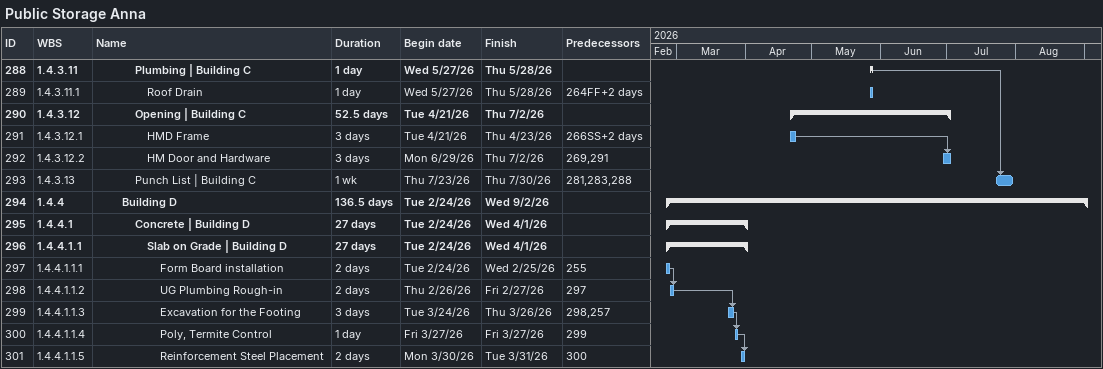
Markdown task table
Public Storage Anna

| ID | WBS | Task | Duration | Start | Finish | Predecessors |
|---|---|---|---|---|---|---|
| 288 | 1.4.3.11 | **Plumbing \| Building C** | 1d | 2026-05-27 | 2026-05-28 |  |
| 289 | 1.4.3.11.1 | Roof Drain | 1d | 2026-05-27 | 2026-05-28 | 264FF+2d |
| 290 | 1.4.3.12 | **Opening \| Building C** | 52.5d | 2026-04-21 | 2026-07-02 |  |
| 291 | 1.4.3.12.1 | HMD Frame | 3d | 2026-04-21 | 2026-04-23 | 266SS+2d |
| 292 | 1.4.3.12.2 | HM Door and Hardware | 3d | 2026-06-29 | 2026-07-02 | 269, 291 |
| 293 | 1.4.3.13 | Punch List \| Building C | 1w | 2026-07-23 | 2026-07-30 | 281, 283, 288 |
| 294 | 1.4.4 | **Building D** | 136.5d | 2026-02-24 | 2026-09-02 |  |
| 295 | 1.4.4.1 | **Concrete \| Building D** | 27d | 2026-02-24 | 2026-04-01 |  |
| 296 | 1.4.4.1.1 | **Slab on Grade \| Building D** | 27d | 2026-02-24 | 2026-04-01 |  |
| 297 | 1.4.4.1.1.1 | Form Board installation | 2d | 2026-02-24 | 2026-02-25 | 255 |
| 298 | 1.4.4.1.1.2 | UG Plumbing Rough-in | 2d | 2026-02-26 | 2026-02-27 | 297 |
| 299 | 1.4.4.1.1.3 | Excavation for the Footing | 3d | 2026-03-24 | 2026-03-26 | 298, 257 |
| 300 | 1.4.4.1.1.4 | Poly, Termite Control | 1d | 2026-03-27 | 2026-03-27 | 299 |
| 301 | 1.4.4.1.1.5 | Reinforcement Steel Placement | 2d | 2026-03-30 | 2026-03-31 | 300 |
